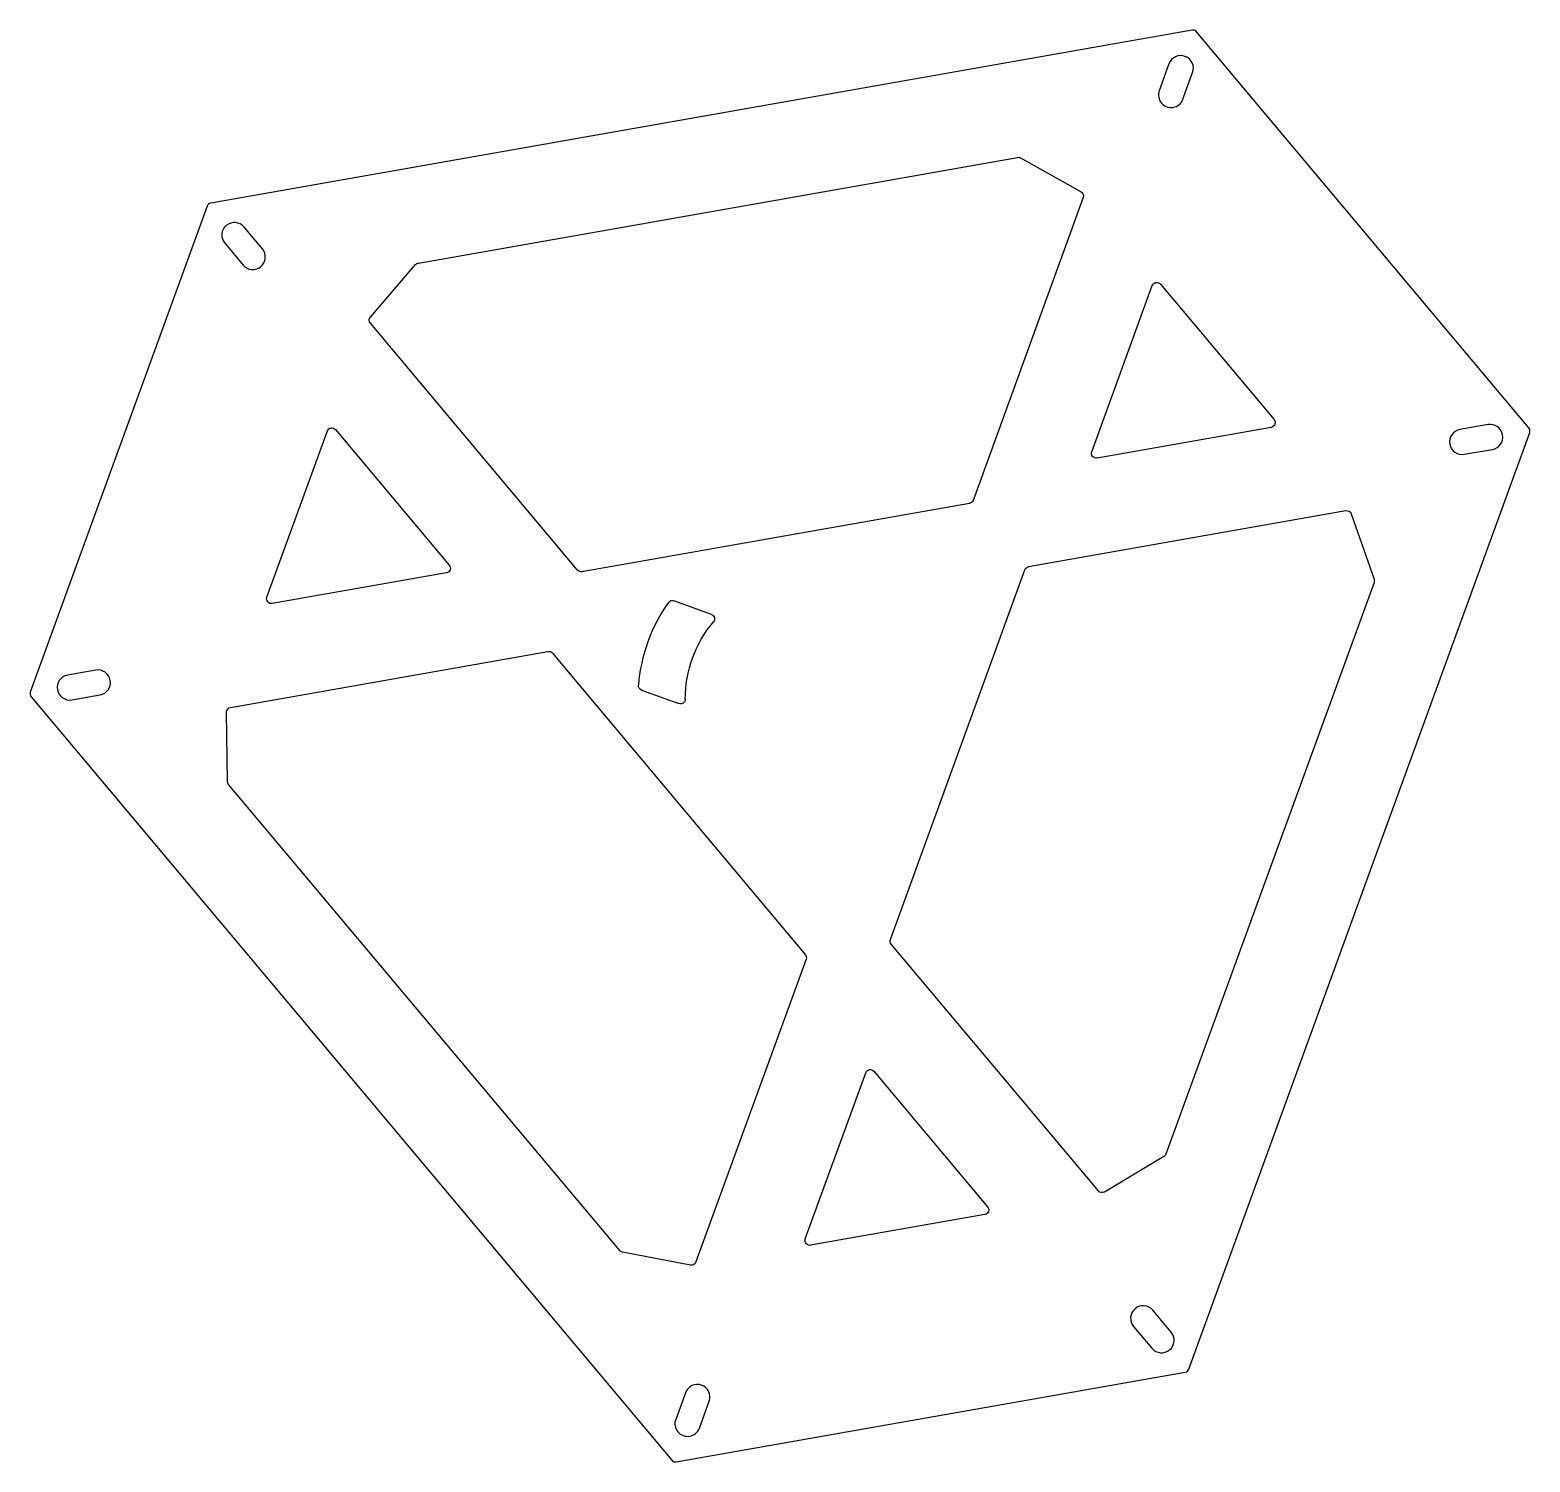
# Model space of a CAD drawing. Extents: x -263 to 53, y -110 to 191.
import ezdxf

# ---------------------------------------------------------------- set-up
doc = ezdxf.new("R2010")
doc.units = 0
doc.header["$MEASUREMENT"] = 0
doc.layers.add('6', color=7, linetype='CONTINUOUS')
doc.layers.add('7', color=7, linetype='CONTINUOUS')

msp = doc.modelspace()

# ---------------------------------------------------------------- linework, layer by layer
at = {"layer": '6', "color": 163, "linetype": 'CONTINUOUS'}
for p, q in [((-18.426001, 190.99219, 2), (-225.089926, 154.551764, 2)), ((52.478101, 107.269833, 2), (-17.486308, 190.65017, 2)), ((-225.85597, 153.908976, 2), (-263.083255, 51.627851, 2)), ((-19.121878, -90.911397, 2), (52.65175, 106.285025, 2)), ((-262.909607, 50.643044, 2), (-128.01931, -110.112952, 2)), ((-127.079617, -110.454973, 2), (-19.887923, -91.554185, 2))]:
    msp.add_line(p, q, dxfattribs=at)
for centre, start, end in [((-18.252353, 190.007382, 2), 40, 100), ((-224.916278, 153.566956, 2), 100, 160), ((51.712057, 106.627045, 2), 340, 40), ((-262.143563, 51.285831, 2), 160, 220), ((-20.061571, -90.569377, 2), 280, 340), ((-127.253266, -109.470165, 2), 220, 280)]:
    msp.add_arc(centre, 1, start, end, dxfattribs=at)
at = {"layer": '7', "color": 150, "linetype": 'CONTINUOUS'}
for p, q in [((-23.306082, 183.870458, 2), (-25.358203, 178.232302, 2)), ((-20.377832, 176.419595, 2), (-18.325711, 182.057751, 2)), ((-181.364396, 141.953222, 2), (-55.205604, 164.198421, 2)), ((-54.542884, 164.085857, 2), (-41.818221, 156.951069, 2)), ((-41.3676, 155.736805, 2), (-64.575313, 91.974139, 2)), ((-214.211649, 144.932344, 2), (-218.068374, 149.528611, 2)), ((-222.12841, 146.121836, 2), (-218.271684, 141.52557, 2)), ((-191.46568, 130.564184, 2), (-181.94865, 141.620783, 2)), ((-39.566353, 102.209605, 2), (-26.82478, 137.216788, 2)), ((-25.119043, 137.517555, 2), (-1.172719, 108.979438, 2)), ((-147.85759, 77.289227, 2), (-191.473823, 129.269028, 2)), ((43.87046, 107.935241, 2), (37.961614, 106.893352, 2)), ((-213.252694, 71.584017, 2), (-200.511122, 106.5912, 2)), ((-198.805385, 106.891967, 2), (-174.859061, 78.35385, 2)), ((-1.765116, 107.351843, 2), (-38.453012, 100.882777, 2)), ((38.881949, 101.67387, 2), (44.790796, 102.715759, 2)), ((-65.341357, 91.331351, 2), (-146.917898, 76.947206, 2)), ((-52.875738, 78.031129, 2), (13.948207, 89.813993, 2)), ((15.065774, 89.159364, 2), (19.882554, 75.389074, 2)), ((-175.451457, 76.726255, 2), (-212.139354, 70.257189, 2)), ((-81.973018, -0.451088, 2), (-53.641783, 77.388341, 2)), ((19.878328, 74.716876, 2), (-23.936161, -45.662442, 2)), ((-119.653861, 67.980973, 2), (-127.542177, 70.852085, 2)), ((-220.906749, 48.402728, 2), (-154.082804, 60.185593, 2)), ((-153.143111, 59.843572, 2), (-99.897806, -3.611711, 2)), ((-249.313455, 56.239006, 2), (-255.222301, 55.197117, 2)), ((-254.301966, 49.977636, 2), (-248.393119, 51.019525, 2)), ((-134.38258, 52.058233, 2), (-126.494264, 49.187121, 2)), ((-221.549598, 32.818072, 2), (-221.733022, 47.405347, 2)), ((-138.971418, -65.946262, 2), (-221.315721, 32.187857, 2)), ((-38.183137, -53.415697, 2), (-81.79937, -1.435895, 2)), ((-99.724158, -4.596519, 2), (-122.931871, -68.359185, 2)), ((-85.439676, -28.212023, 2), (-61.493353, -56.75014, 2)), ((-99.886986, -63.519974, 2), (-87.145413, -28.512791, 2)), ((-24.365004, -46.180092, 2), (-36.906243, -53.63258, 2)), ((-62.085749, -58.377736, 2), (-98.773645, -64.846801, 2)), ((-124.05758, -68.999712, 2), (-138.39139, -66.286021, 2)), ((-22.849439, -83.124257, 2), (-26.706164, -78.527991, 2)), ((-30.7662, -81.934765, 2), (-26.909474, -86.531032, 2)), ((-125.127787, -95.882378, 2), (-127.179908, -101.520534, 2)), ((-122.199537, -103.333241, 2), (-120.147416, -97.695085, 2))]:
    msp.add_line(p, q, dxfattribs=at)
for centre, radius, start, end in [((-20.815896, 182.964104, 2), 2.65, 340, 160), ((-22.868017, 177.325949, 2), 2.65, 160, 340), ((-220.098392, 147.825224, 2), 2.65, 40, 220), ((-216.241666, 143.228957, 2), 2.65, 220, 40), ((44.330628, 105.3255, 2), 2.65, 280, 100), ((38.421782, 104.283611, 2), 2.65, 100, 280), ((-100.152495, 50.241279, 2), 35, 144.650523, 175.349477), ((-254.762134, 52.587376, 2), 2.65, 100, 280), ((-248.853287, 53.629265, 2), 2.65, 280, 100), ((-28.736182, -80.231378, 2), 2.65, 40, 220), ((-24.879456, -84.827644, 2), 2.65, 220, 40), ((-122.637601, -96.788731, 2), 2.65, 340, 160), ((-124.689722, -102.426887, 2), 2.65, 160, 340)]:
    msp.add_arc(centre, radius, start, end, dxfattribs=at)
at = {"layer": '7', "color": 150, "linetype": 'CONTINUOUS', "extrusion": (0, 0, -1)}
for centre, radius, start, end in [((55.031956, 163.213613, -2), 1, 80, 119.279587), ((42.307293, 156.078826, -2), 1, 119.279587, 200), ((181.190748, 140.968414, -2), 1, 40.720413, 80), ((25.885087, 136.874768, -2), 1, 20, 140), ((190.707778, 129.911816, -2), 1, 320, 40.720413), ((1.938764, 108.336651, -2), 1, 140, 260), ((199.571429, 106.249179, -2), 1, 20, 140), ((38.62666, 101.867585, -2), 1, 260, 20), ((65.515006, 92.316159, -2), 1, 200, 260), ((-14.121855, 88.829186, -2), 1, 80, 160.720413), ((175.625106, 77.711062, -2), 1, 140, 260), ((147.091546, 77.932014, -2), 1, 260, 320), ((52.70209, 77.046321, -2), 1, 20, 80), ((-18.938635, 75.058896, -2), 1, 160.720413, 200), ((212.313002, 71.241996, -2), 1, 260, 20), ((127.884197, 69.912393, -2), 1, 35.349477, 110), ((100.152495, 50.241279, -2), 25, 359.747753, 40.252247), ((119.995881, 67.04128, -2), 1, 110, 220.252247), ((153.909156, 59.200785, -2), 1, 80, 140), ((134.04056, 52.997926, -2), 1, 290, 4.650523), ((220.733101, 47.41792, -2), 1, 359.279587, 80), ((126.152243, 50.126813, -2), 1, 179.747753, 290), ((220.549677, 32.830645, -2), 1, 320, 359.279587), ((81.033325, -0.793108, -2), 1, 320, 20), ((100.663851, -4.254499, -2), 1, 140, 200), ((86.205721, -28.854811, -2), 1, 20, 140), ((24.875854, -45.320422, -2), 1, 200, 239.279587), ((37.417093, -52.772909, -2), 1, 239.279587, 320), ((62.259397, -57.392928, -2), 1, 140, 260), ((138.205374, -65.303474, -2), 1, 280.720413, 320), ((98.947293, -63.861994, -2), 1, 260, 20), ((123.871563, -68.017165, -2), 1, 200, 280.720413)]:
    msp.add_arc(centre, radius, start, end, dxfattribs=at)

doc.saveas('drawing.dxf')
